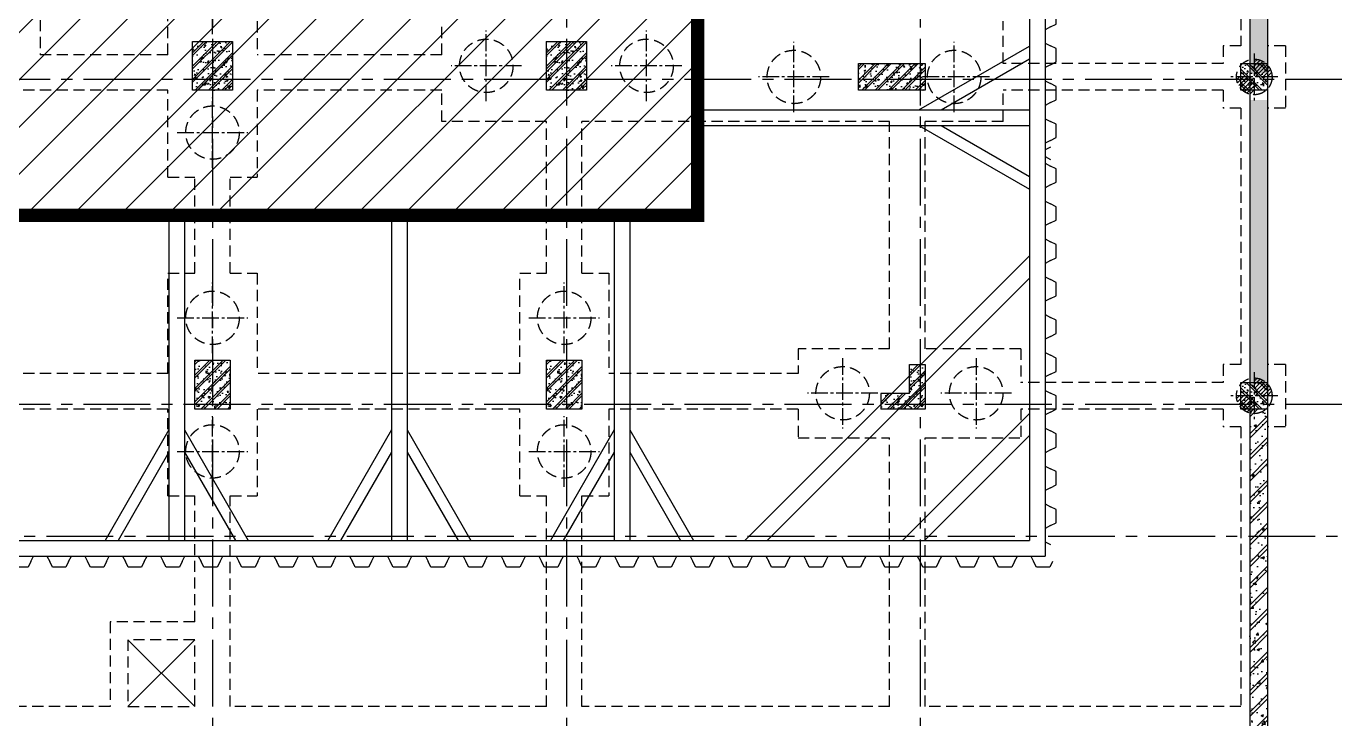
# Model space of a CAD drawing. Extents: x 71 to 3057337, y -14 to 345257.
# Drawn here: x 2999221 to 3028769, y 275844 to 291393 of the extents above; entities that cross this region are included whole.
import ezdxf

# ---------------------------------------------------------------- set-up
doc = ezdxf.new("R2010")
doc.units = 0
doc.header["$LTSCALE"] = 1000
doc.header["$MEASUREMENT"] = 0
doc.linetypes.add('CENTER2', pattern=[1.125, 0.75, -0.125, 0.125, -0.125])
doc.linetypes.add('HIDDEN', pattern=[0.375, 0.25, -0.125])
for name, color, linetype in [('03BORDER', 3, 'CONTINUOUS'), ('CDC.01.AXIS', 160, 'CENTER2'), ('CDC.04.HIDDEN', 8, 'HIDDEN'), ('CDC.05.STEEL', 4, 'CONTINUOUS'), ('CDC.09.COLUMN', 4, 'CONTINUOUS'), ('CDC.10.HATCH', 9, 'CONTINUOUS'), ('CDC.14.STEELNUM', 2, 'CONTINUOUS')]:
    doc.layers.add(name, color=color, linetype=linetype)

# ---------------------------------------------------------------- blocks, each defined once
blk = doc.blocks.new('7.95M')
at = {"layer": 'CDC.10.HATCH'}
h = blk.add_hatch(dxfattribs=at)
h.set_pattern_fill('CHAU-01', color=256, scale=80, style=0, pattern_type=2)
h.set_pattern_definition([(50, (-322187.27, -95344.57), (573.80815, -50.20171), [60, -660]), (355, (-322187.3, -95344.6), (-111.00107, 601.7537), [48, -528]), (100.4514, (-322139.46, -95348.76), (462.8075, 551.55163), [50.99215, -560.91369]), (46.1842, (-322187.3, -95184.6), (853.79284, -132.4152), [90, -990]), (96.6356, (-322116.1, -95195.6), (747.73016, 779.2943), [76.48823, -841.3704]), (351.1842, (-322187.3, -95184.6), (747.72956, 779.2949), [72, -792]), (21, (-322107.27, -95224.57), (477.52564, -322.09511), [60, -660]), (326, (-322107.3, -95224.6), (194.65227, 580.12004), [48, -528]), (71.4514, (-322067.5, -95251.4), (672.1781, 258.0244), [50.99215, -560.91369]), (37.5, (-322187.27, -95344.57), (9.727884, 266.315083), [0, -521.6, 0, -536, 0, -530]), (7.5, (-322187.27, -95344.57), (210.45563, 315.52937), [0, -305.6, 0, -509.6, 0, -202]), (327.5, (-322365.67, -95344.57), (427.05795, -18.043897), [0, -200, 0, -624, 0, -828]), (317.5, (-322445.67, -95344.57), (466.548935, 80.083986), [0, -260, 0, -414.4, 0, -588]), (45, (-322187.27, -95344.57), (-240.416306, 240.416306), []), (45, (-322187.27, -95246.57), (-240.416306, 240.416306), [])])
h.paths.add_polyline_path([(1516293, -103813), (1515893, -103813), (1515894, -110158), (1516294, -110158)])
h.paths.add_polyline_path([(1516293, -96348), (1515893, -96348), (1515893, -103213), (1516293, -103213)])
h.paths.add_polyline_path([(1516293, -87748), (1515893, -87748), (1515893, -95748), (1516293, -95748)])
h.paths.add_polyline_path([(1516293, -80497), (1515893, -80497), (1515893, -87148), (1516293, -87148)])
h.paths.add_polyline_path([(1516293, -73338), (1515893, -73338), (1515893, -79897), (1516293, -79897)])
h.paths.add_polyline_path([(1516292, -68554), (1515892, -68554), (1515893, -72738), (1516293, -72738)])
h.paths.add_polyline_path([(1516294, -116048), (1516294, -116048), (1516294, -116648), (1516294, -116648)])
h = blk.add_hatch(dxfattribs=at)
h.set_pattern_fill('CHAU-01', color=256, scale=50, style=0, pattern_type=2)
h.set_pattern_definition([(230, (3258022.2, -183495.4), (-358.63009, 31.376067), [37.5, -412.5]), (175, (3258022.2, -183495.4), (69.37567, -376.09607), [30, -330]), (280.4514, (3257992.3, -183492.77), (-289.25469, -344.71977), [31.870095, -350.571056]), (226.1842, (3258022.2, -183595.4), (-533.62052, 82.75951), [56.25, -618.75]), (276.6356, (3257977.73, -183588.5), (-467.33135, -487.05894), [47.80514, -525.8565]), (171.1842, (3258022.2, -183595.4), (-467.33097, -487.0593), [45, -495]), (201, (3257972.2, -183570.4), (-298.453526, 201.309445), [37.5, -412.5]), (146, (3257972.2, -183570.4), (-121.657666, -362.57502), [30, -330]), (251.4514, (3257947.32, -183553.6), (-420.111314, -161.26525), [31.870095, -350.571056]), (217.5, (3258022.2, -183495.39), (-6.079928, -166.446927), [0, -326, 0, -335, 0, -331.25]), (187.5, (3258022.2, -183495.39), (-131.534769, -197.205856), [0, -191, 0, -318.5, 0, -126.25]), (147.5, (3258133.7, -183495.39), (-266.911218, 11.277436), [0, -125, 0, -390, 0, -517.5]), (137.5, (3258183.7, -183495.39), (-291.593085, -50.05249), [0, -162.5, 0, -259, 0, -367.5]), (225, (3258022.2, -183495.39), (150.26019, -150.26019), []), (225, (3258022.2, -183556.64), (150.26019, -150.26019), [])])
h.paths.add_polyline_path([(1492592, -103598), (1493042, -103598), (1493042, -103348), (1492592, -103348)])
h.paths.add_polyline_path([(1492592, -103348), (1493042, -103348), (1493042, -102498), (1492592, -102498)])
h.paths.add_polyline_path([(1492142, -103348), (1492592, -103348), (1492592, -102498), (1492142, -102498)])
h.paths.add_polyline_path([(1492142, -103598), (1492592, -103598), (1492592, -103348), (1492142, -103348)])
h = blk.add_hatch(dxfattribs=at)
h.set_pattern_fill('CHAU-01', color=256, scale=50, style=0, pattern_type=2)
h.set_pattern_definition([(230, (3265972.2, -183495.4), (-358.63009, 31.376067), [37.5, -412.5]), (175, (3265972.2, -183495.4), (69.37567, -376.09607), [30, -330]), (280.4514, (3265942.3, -183492.77), (-289.25469, -344.71977), [31.870095, -350.571056]), (226.1842, (3265972.2, -183595.4), (-533.62052, 82.75951), [56.25, -618.75]), (276.6356, (3265927.73, -183588.5), (-467.33135, -487.05894), [47.80514, -525.8565]), (171.1842, (3265972.2, -183595.4), (-467.33097, -487.0593), [45, -495]), (201, (3265922.2, -183570.4), (-298.453526, 201.309445), [37.5, -412.5]), (146, (3265922.2, -183570.4), (-121.657666, -362.57502), [30, -330]), (251.4514, (3265897.32, -183553.6), (-420.111314, -161.26525), [31.870095, -350.571056]), (217.5, (3265972.2, -183495.39), (-6.079928, -166.446927), [0, -326, 0, -335, 0, -331.25]), (187.5, (3265972.2, -183495.39), (-131.534769, -197.205856), [0, -191, 0, -318.5, 0, -126.25]), (147.5, (3266083.7, -183495.39), (-266.911218, 11.277436), [0, -125, 0, -390, 0, -517.5]), (137.5, (3266133.7, -183495.39), (-291.593085, -50.05249), [0, -162.5, 0, -259, 0, -367.5]), (225, (3265972.2, -183495.39), (150.26019, -150.26019), []), (225, (3265972.2, -183556.64), (150.26019, -150.26019), [])])
h.paths.add_polyline_path([(1500542, -103598), (1500992, -103598), (1500992, -103348), (1500542, -103348)])
h.paths.add_polyline_path([(1500542, -103348), (1500992, -103348), (1500992, -102498), (1500542, -102498)])
h.paths.add_polyline_path([(1500092, -103348), (1500542, -103348), (1500542, -102498), (1500092, -102498)])
h.paths.add_polyline_path([(1500092, -103598), (1500542, -103598), (1500542, -103348), (1500092, -103348)])
h = blk.add_hatch(dxfattribs=at)
h.set_pattern_fill('CHAU-01', color=256, scale=50, style=0, pattern_type=2)
h.set_pattern_definition([(50, (-322187.27, 0), (358.63009, -31.376067), [37.5, -412.5]), (355, (-322187.27, 0), (-69.37567, 376.09607), [30, -330]), (100.4514, (-322157.4, -2.6), (289.25469, 344.71977), [31.870095, -350.571056]), (46.1842, (-322187.27, 100), (533.62052, -82.75951), [56.25, -618.75]), (96.6356, (-322142.8, 93.1), (467.33135, 487.05894), [47.80514, -525.8565]), (351.1842, (-322187.3, 100), (467.33097, 487.0593), [45, -495]), (21, (-322137.27, 75), (298.453526, -201.309445), [37.5, -412.5]), (326, (-322137.27, 75), (121.657666, 362.57502), [30, -330]), (71.4514, (-322112.4, 58.22), (420.111314, 161.26525), [31.870095, -350.571056]), (37.5, (-322187.27, 0), (6.079928, 166.446927), [0, -326, 0, -335, 0, -331.25]), (7.5, (-322187.27, 0), (131.534769, 197.205856), [0, -191, 0, -318.5, 0, -126.25]), (327.5, (-322298.77, 0), (266.911218, -11.277436), [0, -125, 0, -390, 0, -517.5]), (317.5, (-322348.77, 0), (291.593085, 50.05249), [0, -162.5, 0, -259, 0, -367.5]), (45, (-322187.27, 0), (-150.26019, 150.26019), []), (45, (-322187.27, 61.25), (-150.26019, 150.26019), [])])
h.paths.add_polyline_path([(1507102, -102998), (1508492, -102998), (1508492, -103348), (1507102, -103348)])
h.paths.add_polyline_path([(1507102, -103348), (1508492, -103348), (1508492, -103598), (1507102, -103598)])
h.paths.add_polyline_path([(1508492, -103348), (1508602, -103348), (1508602, -103598), (1508492, -103598)])
h.paths.add_polyline_path([(1508492, -102998), (1508602, -102998), (1508602, -103348), (1508492, -103348)])
h = blk.add_hatch(dxfattribs=at)
h.set_pattern_fill('ANSI31', color=256, scale=500, style=0)
h.set_pattern_definition([(45, (-260671.1, -21913.364), (-44.1941738, 44.1941738), [])])
h.paths.add_polyline_path([(1515993, -102898), (1515993, -103298), (1516393, -103298, 0.414214)])
h.paths.add_polyline_path([(1515993, -103298), (1515593, -103298, 0.414214), (1515993, -103698)])
h = blk.add_hatch(dxfattribs=at)
h.set_pattern_fill('CHAU-01', color=256, scale=50, angle=270, style=0, pattern_type=2)
h.set_pattern_definition([(320, (-233062.58, -410319.04), (-31.376067, -358.63009), [37.5, -412.5]), (265, (-233062.58, -410319.04), (376.09607, 69.37567), [30, -330]), (10.4514, (-233065.2, -410348.93), (344.71977, -289.25469), [31.870095, -350.571056]), (316.1842, (-232962.6, -410319.04), (-82.75951, -533.62052), [56.25, -618.75]), (6.6356, (-232969.5, -410363.5), (487.05894, -467.33135), [47.80514, -525.8565]), (261.1842, (-232962.6, -410319.04), (487.0593, -467.33097), [45, -495]), (291, (-232987.58, -410369.04), (-201.309445, -298.453526), [37.5, -412.5]), (236, (-232987.58, -410369.04), (362.57502, -121.657666), [30, -330]), (341.4514, (-233004.36, -410393.9), (161.26525, -420.111314), [31.870095, -350.571056]), (307.5, (-233062.58, -410319.04), (166.446927, -6.079928), [0, -326, 0, -335, 0, -331.25]), (277.5, (-233062.58, -410319.04), (197.205856, -131.534769), [0, -191, 0, -318.5, 0, -126.25]), (237.5, (-233062.58, -410207.54), (-11.277436, -266.911218), [0, -125, 0, -390, 0, -517.5]), (227.5, (-233062.58, -410157.54), (50.05249, -291.593085), [0, -162.5, 0, -259, 0, -367.5]), (315, (-233062.58, -410319.04), (150.26019, 150.26019), []), (315, (-233001.33, -410319.04), (150.26019, 150.26019), [])])
h.paths.add_polyline_path([(1516294, -103598), (1515694, -103598), (1515694, -102998), (1516294, -102998)])
h = blk.add_hatch(dxfattribs=at)
h.set_pattern_fill('CHAU-01', color=256, scale=50, style=0, pattern_type=2)
h.set_pattern_definition([(230, (3241572.2, -183495.4), (-358.63009, 31.376067), [37.5, -412.5]), (175, (3241572.2, -183495.4), (69.37567, -376.09607), [30, -330]), (280.4514, (3241542.33, -183492.77), (-289.25469, -344.71977), [31.870095, -350.571056]), (226.1842, (3241572.2, -183595.4), (-533.62052, 82.75951), [56.25, -618.75]), (276.6356, (3241527.75, -183588.5), (-467.33135, -487.05894), [47.80514, -525.8565]), (171.1842, (3241572.2, -183595.4), (-467.33097, -487.0593), [45, -495]), (201, (3241522.2, -183570.4), (-298.453526, 201.309445), [37.5, -412.5]), (146, (3241522.2, -183570.4), (-121.657666, -362.57502), [30, -330]), (251.4514, (3241497.34, -183553.6), (-420.111314, -161.26525), [31.870095, -350.571056]), (217.5, (3241572.21, -183495.39), (-6.079928, -166.446927), [0, -326, 0, -335, 0, -331.25]), (187.5, (3241572.21, -183495.39), (-131.534769, -197.205856), [0, -191, 0, -318.5, 0, -126.25]), (147.5, (3241683.71, -183495.39), (-266.911218, 11.277436), [0, -125, 0, -390, 0, -517.5]), (137.5, (3241733.71, -183495.39), (-291.593085, -50.05249), [0, -162.5, 0, -259, 0, -367.5]), (225, (3241572.21, -183495.39), (150.26019, -150.26019), []), (225, (3241572.21, -183556.64), (150.26019, -150.26019), [])])
h.paths.add_polyline_path([(1492642, -110757), (1492992, -110757), (1492992, -110648), (1492642, -110648)])
h.paths.add_polyline_path([(1492642, -110648), (1492992, -110648), (1492992, -109657), (1492642, -109657)])
h.paths.add_polyline_path([(1492192, -110648), (1492642, -110648), (1492642, -109657), (1492192, -109657)])
h.paths.add_polyline_path([(1492192, -110757), (1492642, -110757), (1492642, -110648), (1492192, -110648)])
h = blk.add_hatch(dxfattribs=at)
h.set_pattern_fill('CHAU-01', color=256, scale=50, style=0, pattern_type=2)
h.set_pattern_definition([(230, (3249472.2, -183495.4), (-358.63009, 31.376067), [37.5, -412.5]), (175, (3249472.2, -183495.4), (69.37567, -376.09607), [30, -330]), (280.4514, (3249442.3, -183492.77), (-289.25469, -344.71977), [31.870095, -350.571056]), (226.1842, (3249472.2, -183595.4), (-533.62052, 82.75951), [56.25, -618.75]), (276.6356, (3249427.73, -183588.5), (-467.33135, -487.05894), [47.80514, -525.8565]), (171.1842, (3249472.2, -183595.4), (-467.33097, -487.0593), [45, -495]), (201, (3249422.2, -183570.4), (-298.453526, 201.309445), [37.5, -412.5]), (146, (3249422.2, -183570.4), (-121.657666, -362.57502), [30, -330]), (251.4514, (3249397.32, -183553.6), (-420.111314, -161.26525), [31.870095, -350.571056]), (217.5, (3249472.2, -183495.39), (-6.079928, -166.446927), [0, -326, 0, -335, 0, -331.25]), (187.5, (3249472.2, -183495.39), (-131.534769, -197.205856), [0, -191, 0, -318.5, 0, -126.25]), (147.5, (3249583.7, -183495.39), (-266.911218, 11.277436), [0, -125, 0, -390, 0, -517.5]), (137.5, (3249633.7, -183495.39), (-291.593085, -50.05249), [0, -162.5, 0, -259, 0, -367.5]), (225, (3249472.2, -183495.39), (150.26019, -150.26019), []), (225, (3249472.2, -183556.64), (150.26019, -150.26019), [])])
h.paths.add_polyline_path([(1500542, -110757), (1500892, -110757), (1500892, -110648), (1500542, -110648)])
h.paths.add_polyline_path([(1500542, -110648), (1500892, -110648), (1500892, -109657), (1500542, -109657)])
h.paths.add_polyline_path([(1500092, -110648), (1500542, -110648), (1500542, -109657), (1500092, -109657)])
h.paths.add_polyline_path([(1500092, -110757), (1500542, -110757), (1500542, -110648), (1500092, -110648)])
h = blk.add_hatch(dxfattribs=at)
h.set_pattern_fill('CHAU-01', color=256, scale=50, style=0, pattern_type=2)
h.set_pattern_definition([(230, (3249172.2, -183495.4), (-358.63009, 31.376067), [37.5, -412.5]), (175, (3249172.2, -183495.4), (69.37567, -376.09607), [30, -330]), (280.4514, (3249142.3, -183492.77), (-289.25469, -344.71977), [31.870095, -350.571056]), (226.1842, (3249172.2, -183595.4), (-533.62052, 82.75951), [56.25, -618.75]), (276.6356, (3249127.73, -183588.5), (-467.33135, -487.05894), [47.80514, -525.8565]), (171.1842, (3249172.2, -183595.4), (-467.33097, -487.0593), [45, -495]), (201, (3249122.2, -183570.4), (-298.453526, 201.309445), [37.5, -412.5]), (146, (3249122.2, -183570.4), (-121.657666, -362.57502), [30, -330]), (251.4514, (3249097.32, -183553.6), (-420.111314, -161.26525), [31.870095, -350.571056]), (217.5, (3249172.2, -183495.39), (-6.079928, -166.446927), [0, -326, 0, -335, 0, -331.25]), (187.5, (3249172.2, -183495.39), (-131.534769, -197.205856), [0, -191, 0, -318.5, 0, -126.25]), (147.5, (3249283.7, -183495.39), (-266.911218, 11.277436), [0, -125, 0, -390, 0, -517.5]), (137.5, (3249333.7, -183495.39), (-291.593085, -50.05249), [0, -162.5, 0, -259, 0, -367.5]), (225, (3249172.2, -183495.39), (150.26019, -150.26019), []), (225, (3249172.2, -183556.64), (150.26019, -150.26019), [])])
h.paths.add_polyline_path([(1508492, -110648), (1508602, -110648), (1508602, -109757), (1508492, -109757)])
h.paths.add_polyline_path([(1507602, -110648), (1508492, -110648), (1508492, -109757), (1508252, -109757), (1508252, -110407), (1507602, -110407)])
h.paths.add_polyline_path([(1507602, -110757), (1508492, -110757), (1508492, -110648), (1507602, -110648)])
h.paths.add_polyline_path([(1508492, -110757), (1508602, -110757), (1508602, -110648), (1508492, -110648)])
h = blk.add_hatch(dxfattribs=at)
h.set_pattern_fill('ANSI31', color=256, scale=500, style=0)
h.set_pattern_definition([(45, (-260671.1, -29073.42), (-44.1941738, 44.1941738), [])])
h.paths.add_polyline_path([(1515993, -110058), (1515993, -110458), (1516393, -110458, 0.414214)])
h.paths.add_polyline_path([(1515993, -110458), (1515593, -110458, 0.414214), (1515993, -110858)])
h = blk.add_hatch(dxfattribs=at)
h.set_pattern_fill('CHAU-01', color=256, scale=50, angle=270, style=0, pattern_type=2)
h.set_pattern_definition([(320, (-233062.58, -417479.05), (-31.376067, -358.63009), [37.5, -412.5]), (265, (-233062.58, -417479.05), (376.09607, 69.37567), [30, -330]), (10.4514, (-233065.2, -417508.93), (344.71977, -289.25469), [31.870095, -350.571056]), (316.1842, (-232962.6, -417479.05), (-82.75951, -533.62052), [56.25, -618.75]), (6.6356, (-232969.5, -417523.5), (487.05894, -467.33135), [47.80514, -525.8565]), (261.1842, (-232962.6, -417479.05), (487.0593, -467.33097), [45, -495]), (291, (-232987.58, -417529.05), (-201.309445, -298.453526), [37.5, -412.5]), (236, (-232987.58, -417529.05), (362.57502, -121.657666), [30, -330]), (341.4514, (-233004.36, -417553.9), (161.26525, -420.111314), [31.870095, -350.571056]), (307.5, (-233062.58, -417479.05), (166.446927, -6.079928), [0, -326, 0, -335, 0, -331.25]), (277.5, (-233062.58, -417479.05), (197.205856, -131.534769), [0, -191, 0, -318.5, 0, -126.25]), (237.5, (-233062.58, -417367.55), (-11.277436, -266.911218), [0, -125, 0, -390, 0, -517.5]), (227.5, (-233062.58, -417317.55), (50.05249, -291.593085), [0, -162.5, 0, -259, 0, -367.5]), (315, (-233062.58, -417479.05), (150.26019, 150.26019), []), (315, (-233001.33, -417479.05), (150.26019, 150.26019), [])])
h.paths.add_polyline_path([(1516294, -110758), (1515694, -110758), (1515694, -110158), (1516294, -110158)])
h = blk.add_hatch(dxfattribs=at)
h.set_pattern_fill('CHAU-01', color=256, scale=80, style=0, pattern_type=2)
h.set_pattern_definition([(50, (-322187.27, 0), (573.80815, -50.20171), [60, -660]), (355, (-322187.3, 0), (-111.00107, 601.7537), [48, -528]), (100.4514, (-322139.46, -4.2), (462.8075, 551.55163), [50.99215, -560.91369]), (46.1842, (-322187.3, 160), (853.79284, -132.4152), [90, -990]), (96.6356, (-322116.1, 149), (747.73016, 779.2943), [76.48823, -841.3704]), (351.1842, (-322187.3, 160), (747.72956, 779.2949), [72, -792]), (21, (-322107.27, 120), (477.52564, -322.09511), [60, -660]), (326, (-322107.3, 120), (194.65227, 580.12004), [48, -528]), (71.4514, (-322067.5, 93.16), (672.1781, 258.0244), [50.99215, -560.91369]), (37.5, (-322187.27, 0), (9.727884, 266.315083), [0, -521.6, 0, -536, 0, -530]), (7.5, (-322187.27, 0), (210.45563, 315.52937), [0, -305.6, 0, -509.6, 0, -202]), (327.5, (-322365.67, 0), (427.05795, -18.043897), [0, -200, 0, -624, 0, -828]), (317.5, (-322445.67, 0), (466.548935, 80.083986), [0, -260, 0, -414.4, 0, -588]), (45, (-322187.27, 0), (-240.416306, 240.416306), []), (45, (-322187.27, 98), (-240.416306, 240.416306), [])])
h.paths.add_polyline_path([(1516292, -110758), (1515894, -110758), (1515894, -116098), (1516292, -116098)])
h.paths.add_polyline_path([(1516292, -116098), (1515894, -116098), (1515894, -118538), (1516292, -118538)])
at = {"layer": 'CDC.01.AXIS', "ltscale": 2}
for p, q in [((1492592, -61938), (1492592, -120474)), ((1500542, -61938), (1500542, -120474)), ((1508492, -61938), (1508492, -120474)), ((1516292, -61938), (1516292, -120474)), ((1410944, -103348), (1517957, -103348)), ((1410944, -110648), (1517957, -110648)), ((1412362, -113608), (1517957, -113608))]:
    blk.add_line(p, q, dxfattribs=at)
at = {"layer": 'CDC.01.AXIS', "ltscale": 0.5}
for p, q in [((1492592, -102340), (1492592, -100756)), ((1498742, -103840), (1498742, -102256)), ((1502342, -103840), (1502342, -102256)), ((1505652, -104090), (1505652, -102506)), ((1509252, -104090), (1509252, -102506)), ((1515993, -102770), (1515993, -103826)), ((1499534, -103048), (1497950, -103048)), ((1503134, -103048), (1501550, -103048)), ((1506444, -103298), (1504860, -103298)), ((1510044, -103298), (1508460, -103298)), ((1516521, -103298), (1515465, -103298)), ((1492592, -105340), (1492592, -103756)), ((1491800, -104548), (1493384, -104548)), ((1492592, -109499), (1492592, -107915)), ((1500492, -109499), (1500492, -107915)), ((1491800, -108707), (1493384, -108707)), ((1499700, -108707), (1501284, -108707)), ((1506747, -109610), (1506747, -111194)), ((1509747, -109610), (1509747, -111194)), ((1515993, -109930), (1515993, -110986)), ((1507539, -110402), (1505955, -110402)), ((1510539, -110402), (1508955, -110402)), ((1516521, -110458), (1515465, -110458)), ((1492592, -112499), (1492592, -110915)), ((1500492, -112499), (1500492, -110915)), ((1491800, -111707), (1493384, -111707)), ((1499700, -111707), (1501284, -111707))]:
    blk.add_line(p, q, dxfattribs=at)
at = {"layer": 'CDC.04.HIDDEN'}
for p, q in [((1515693, -96748), (1515693, -102598)), ((1488723, -98648), (1488723, -102798)), ((1491592, -102798), (1491592, -100548)), ((1493592, -100548), (1493592, -102798)), ((1497742, -102798), (1497742, -102048)), ((1510352, -102998), (1510352, -102048)), ((1491592, -102798), (1488723, -102798)), ((1497742, -102798), (1493592, -102798)), ((1515693, -102598), (1515293, -102598)), ((1515293, -102598), (1515293, -102998)), ((1516693, -102598), (1516292, -102598)), ((1516693, -102598), (1516693, -103998)), ((1515293, -102998), (1510352, -102998)), ((1491592, -103598), (1487442, -103598)), ((1491592, -105548), (1491592, -103598)), ((1493592, -103598), (1493592, -105548)), ((1497742, -103598), (1493592, -103598)), ((1497742, -104298), (1497742, -103598)), ((1515293, -103598), (1510352, -103598)), ((1510352, -104298), (1510352, -103598)), ((1515293, -103598), (1515293, -103998)), ((1515693, -103998), (1515293, -103998)), ((1515693, -103998), (1515694, -109758)), ((1516693, -103998), (1516292, -103998)), ((1500092, -104298), (1497742, -104298)), ((1500092, -107707), (1500092, -104298)), ((1500892, -107707), (1500892, -104298)), ((1507802, -104298), (1500892, -104298)), ((1507802, -109402), (1507802, -104298)), ((1508602, -109402), (1508602, -104298)), ((1510352, -104298), (1508602, -104298)), ((1491592, -105548), (1492192, -105548)), ((1492192, -107707), (1492192, -105548)), ((1492992, -105548), (1493592, -105548)), ((1492992, -107707), (1492992, -105548)), ((1491592, -109957), (1491592, -107707)), ((1491592, -107707), (1492192, -107707)), ((1492992, -107707), (1493592, -107707)), ((1493592, -107707), (1493592, -109957)), ((1499492, -109957), (1499492, -107707)), ((1499492, -107707), (1500092, -107707)), ((1500892, -107707), (1501492, -107707)), ((1501492, -107707), (1501492, -109957)), ((1507802, -109402), (1505747, -109402)), ((1505747, -109402), (1505747, -109957)), ((1510747, -109402), (1508602, -109402)), ((1510747, -109402), (1510747, -110157)), ((1515694, -109758), (1515293, -109758)), ((1515293, -109758), (1515293, -110157)), ((1516693, -109758), (1516294, -109758)), ((1516693, -109758), (1516693, -111158)), ((1491592, -109957), (1485692, -109957)), ((1499492, -109957), (1493592, -109957)), ((1505747, -109957), (1501492, -109957)), ((1515293, -110157), (1510747, -110157)), ((1491592, -110757), (1485692, -110757)), ((1491592, -112707), (1491592, -110757)), ((1499492, -110757), (1493592, -110757)), ((1493592, -110757), (1493592, -112707)), ((1499492, -112707), (1499492, -110757)), ((1505747, -110757), (1501492, -110757)), ((1501492, -110757), (1501492, -112707)), ((1505747, -110757), (1505747, -111402)), ((1515293, -110757), (1510747, -110757)), ((1510747, -110757), (1510747, -111402)), ((1515293, -110757), (1515293, -111158)), ((1515694, -111158), (1515293, -111158)), ((1515694, -111158), (1515694, -117438)), ((1516693, -111158), (1516294, -111158)), ((1505747, -111402), (1507802, -111402)), ((1507802, -117438), (1507802, -111402)), ((1508602, -111402), (1510747, -111402)), ((1508602, -117438), (1508602, -111402)), ((1491592, -112707), (1492192, -112707)), ((1492192, -115538), (1492192, -112707)), ((1492992, -117438), (1492992, -112707)), ((1492992, -112707), (1493592, -112707)), ((1499492, -112707), (1500092, -112707)), ((1500092, -117438), (1500092, -112707)), ((1500892, -117438), (1500892, -112707)), ((1500892, -112707), (1501492, -112707)), ((1492192, -115538), (1490292, -115538)), ((1490292, -115538), (1490292, -117438)), ((1490292, -117438), (1485042, -117438)), ((1500092, -117438), (1492992, -117438)), ((1507802, -117438), (1500892, -117438)), ((1515694, -117438), (1508602, -117438))]:
    blk.add_line(p, q, dxfattribs=at)
blk.add_lwpolyline([(1492192, -115938), (1490692, -115938), (1490692, -117438), (1492192, -117438)], close=True, dxfattribs=at)
for centre, radius in [((1498742, -103048), 600), ((1502342, -103048), 600), ((1505652, -103298), 600), ((1509252, -103298), 600), ((1515993, -103298), 400), ((1492592, -104548), 600), ((1492592, -108707), 600), ((1500492, -108707), 600), ((1506747, -110402), 600), ((1509747, -110402), 600), ((1515993, -110458), 400), ((1492592, -111707), 600), ((1500492, -111707), 600)]:
    blk.add_circle(centre, radius, dxfattribs=at)
at = {"layer": 'CDC.09.COLUMN'}
for p, q in [((1516292, -67954), (1516294, -118538)), ((1515892, -68112), (1515894, -119138))]:
    blk.add_line(p, q, dxfattribs=at)
at = {"layer": 'CDC.09.COLUMN', "ltscale": 2000}
for p, q in [((1508252, -110407), (1508252, -109757)), ((1508252, -109757), (1508602, -109757)), ((1508602, -109757), (1508602, -110757)), ((1507602, -110407), (1507602, -110757)), ((1508252, -110407), (1507602, -110407)), ((1508602, -110757), (1507602, -110757))]:
    blk.add_line(p, q, dxfattribs=at)
for points in [[(1492142, -103598), (1492142, -102498), (1493042, -102498), (1493042, -103598)], [(1500092, -103598), (1500092, -102498), (1500992, -102498), (1500992, -103598)], [(1507102, -102998), (1508602, -102998), (1508602, -103598), (1507102, -103598)], [(1516294, -102998), (1516294, -103598), (1515694, -103598), (1515694, -102998)], [(1492192, -110757), (1492192, -109657), (1492992, -109657), (1492992, -110757)], [(1500092, -110757), (1500092, -109657), (1500892, -109657), (1500892, -110757)], [(1516294, -110158), (1516294, -110758), (1515694, -110758), (1515694, -110158)]]:
    blk.add_lwpolyline(points, close=True, dxfattribs=at)
at = {"layer": 'CDC.10.HATCH'}
for p, q in [((1492192, -117438), (1490692, -115938)), ((1492192, -115938), (1490692, -117438))]:
    blk.add_line(p, q, dxfattribs=at)

msp = doc.modelspace()

# ---------------------------------------------------------------- hatches: boundary and pattern name
at = {"layer": 'CDC.10.HATCH'}
h = msp.add_hatch(dxfattribs=at)
h.set_pattern_fill('ANSI31', color=256, scale=6000, style=0)
h.set_pattern_definition([(45, (6046.44, 116416.5), (-530.33009, 530.33009), [])])
h.paths.add_polyline_path([(3014304.1, 316190.9), (2934235.7, 316190.9), (2934235.7, 287145.7), (3014304.1, 287145.7)])
h.paths.add_polyline_path([(2958056.3, 300307.1), (2989134.8, 300307.1), (2989134.8, 303623.8), (2958056.3, 303623.8)], flags=24)

# ---------------------------------------------------------------- linework, layer by layer
at = {"layer": 'CDC.05.STEEL', "linetype": 'Continuous'}
for p, q in [((3022104.4, 324116), (3022104.4, 279496.5)), ((3021754.4, 323766), (3021754.4, 279846.5)), ((3021754.4, 286235.6), (3015365.3, 279846.5)), ((3021754.4, 285740.7), (3015860.3, 279846.5)), ((3021754.4, 282700.1), (3018900.9, 279846.5)), ((3021754.4, 282205.1), (3019395.8, 279846.5)), ((2926854.2, 279846.5), (3021754.4, 279846.5)), ((2926504.2, 279496.5), (3022104.4, 279496.5))]:
    msp.add_line(p, q, dxfattribs=at)
at = {"layer": 'CDC.05.STEEL', "color": 4}
for p, q in [((3019271.4, 289516.9), (3021754.4, 290949.7)), ((3019771.6, 289516.9), (3021754.4, 290661.1)), ((3014179.3, 289516.9), (3021754.4, 289516.9)), ((3014179.3, 289166.9), (3021754.4, 289166.9)), ((3019271.4, 289166.9), (3021754.4, 287734.2)), ((3019771.6, 289166.9), (3021754.4, 288022.8)), ((3002425.4, 287145.7), (3002425.4, 279846.5)), ((3002775.4, 287145.7), (3002775.4, 279846.5)), ((3007425.4, 287145.7), (3007425.4, 279846.5)), ((3007775.4, 287145.7), (3007775.4, 279846.5)), ((3012425.4, 287145.7), (3012425.4, 279846.5)), ((3012775.4, 287145.7), (3012775.4, 279846.5)), ((3002425.4, 282329.6), (3000992.6, 279846.5)), ((3002775.4, 282329.6), (3004208.2, 279846.5)), ((3007425.4, 282329.6), (3005992.6, 279846.5)), ((3007775.4, 282329.6), (3009208.2, 279846.5)), ((3012425.4, 282329.6), (3010992.6, 279846.5)), ((3012775.4, 282329.6), (3014208.2, 279846.5)), ((3002425.4, 281829.4), (3001281.2, 279846.5)), ((3002775.4, 281829.4), (3003919.6, 279846.5)), ((3007425.4, 281829.4), (3006281.2, 279846.5)), ((3007775.4, 281829.4), (3008919.6, 279846.5)), ((3012425.4, 281829.4), (3011281.2, 279846.5)), ((3012775.4, 281829.4), (3013919.6, 279846.5))]:
    msp.add_line(p, q, dxfattribs=at)
at = {"layer": 'CDC.05.STEEL', "color": 4, "ltscale": 1000}
for points in [[(3022229.4, 291380.6), (3022354.4, 291443.1), (3022354.4, 291443.1), (3022354.4, 291743.1), (3022354.4, 291743.1), (3022229.4, 291805.6)], [(3022229.4, 291380.6), (3022104.4, 291318.1), (3022104.4, 291318.1), (3022104.4, 291018.1), (3022104.4, 291018.1), (3022229.4, 290955.6)], [(3022229.4, 290530.6), (3022354.4, 290593.1), (3022354.4, 290593.1), (3022354.4, 290893.1), (3022354.4, 290893.1), (3022229.4, 290955.6)], [(3022229.4, 290530.6), (3022104.4, 290468.1), (3022104.4, 290468.1), (3022104.4, 290168.1), (3022104.4, 290168.1), (3022229.4, 290105.6)], [(3022229.4, 289680.6), (3022354.4, 289743.1), (3022354.4, 289743.1), (3022354.4, 290043.1), (3022354.4, 290043.1), (3022229.4, 290105.6)], [(3022229.4, 289680.6), (3022104.4, 289618.1), (3022104.4, 289618.1), (3022104.4, 289318.1), (3022104.4, 289318.1), (3022229.4, 289255.6)], [(3022229.4, 288830.6), (3022354.4, 288893.1), (3022354.4, 288893.1), (3022354.4, 289193.1), (3022354.4, 289193.1), (3022229.4, 289255.6)], [(3022229.4, 288830.6), (3022104.4, 288768.1), (3022104.4, 288768.1), (3022104.4, 288468.1), (3022104.4, 288468.1), (3022229.4, 288405.6)], [(3022229.4, 288680.6), (3022104.4, 288618.1), (3022104.4, 288618.1), (3022104.4, 288318.1), (3022104.4, 288318.1), (3022229.4, 288255.6)], [(3022229.4, 288680.6), (3022104.4, 288618.1), (3022104.4, 288618.1), (3022104.4, 288318.1), (3022104.4, 288318.1), (3022229.4, 288255.6)], [(3022104.4, 288499.3), (3022104.4, 288318.1), (3022104.4, 288318.1), (3022229.4, 288255.6)], [(3022229.4, 287830.6), (3022354.4, 287893.1), (3022354.4, 287893.1), (3022354.4, 288193.1), (3022354.4, 288193.1), (3022229.4, 288255.6)], [(3022229.4, 287830.6), (3022354.4, 287893.1), (3022354.4, 287893.1), (3022354.4, 288193.1), (3022354.4, 288193.1), (3022229.4, 288255.6)], [(3022229.4, 287830.6), (3022104.4, 287768.1), (3022104.4, 287768.1), (3022104.4, 287468.1), (3022104.4, 287468.1), (3022229.4, 287405.6)], [(3022229.4, 286980.6), (3022354.4, 287043.1), (3022354.4, 287043.1), (3022354.4, 287343.1), (3022354.4, 287343.1), (3022229.4, 287405.6)], [(3022229.4, 286980.6), (3022104.4, 286918.1), (3022104.4, 286918.1), (3022104.4, 286618.1), (3022104.4, 286618.1), (3022229.4, 286555.6)], [(3022229.4, 286130.6), (3022354.4, 286193.1), (3022354.4, 286193.1), (3022354.4, 286493.1), (3022354.4, 286493.1), (3022229.4, 286555.6)], [(3022229.4, 286130.6), (3022104.4, 286068.1), (3022104.4, 286068.1), (3022104.4, 285768.1), (3022104.4, 285768.1), (3022229.4, 285705.6)], [(3022229.4, 285280.6), (3022354.4, 285343.1), (3022354.4, 285343.1), (3022354.4, 285643.1), (3022354.4, 285643.1), (3022229.4, 285705.6)], [(3022229.4, 285280.6), (3022104.4, 285218.1), (3022104.4, 285218.1), (3022104.4, 284918.1), (3022104.4, 284918.1), (3022229.4, 284855.6)], [(3022229.4, 284430.6), (3022354.4, 284493.1), (3022354.4, 284493.1), (3022354.4, 284793.1), (3022354.4, 284793.1), (3022229.4, 284855.6)], [(3022229.4, 284430.6), (3022104.4, 284368.1), (3022104.4, 284368.1), (3022104.4, 284068.1), (3022104.4, 284068.1), (3022229.4, 284005.6)], [(3022229.4, 283580.6), (3022354.4, 283643.1), (3022354.4, 283643.1), (3022354.4, 283943.1), (3022354.4, 283943.1), (3022229.4, 284005.6)], [(3022229.4, 283580.6), (3022354.4, 283643.1), (3022354.4, 283643.1), (3022354.4, 283943.1), (3022354.4, 283943.1), (3022229.4, 284005.6)], [(3022229.4, 283580.6), (3022104.4, 283518.1), (3022104.4, 283518.1), (3022104.4, 283218.1), (3022104.4, 283218.1), (3022229.4, 283155.6)], [(3022229.4, 282730.6), (3022354.4, 282793.1), (3022354.4, 282793.1), (3022354.4, 283093.1), (3022354.4, 283093.1), (3022229.4, 283155.6)], [(3022229.4, 282730.6), (3022104.4, 282668.1), (3022104.4, 282668.1), (3022104.4, 282368.1), (3022104.4, 282368.1), (3022229.4, 282305.6)], [(3022229.4, 281880.6), (3022354.4, 281943.1), (3022354.4, 281943.1), (3022354.4, 282243.1), (3022354.4, 282243.1), (3022229.4, 282305.6)], [(3022229.4, 281880.6), (3022104.4, 281818.1), (3022104.4, 281818.1), (3022104.4, 281518.1), (3022104.4, 281518.1), (3022229.4, 281455.6)], [(3022229.4, 281030.6), (3022354.4, 281093.1), (3022354.4, 281093.1), (3022354.4, 281393.1), (3022354.4, 281393.1), (3022229.4, 281455.6)], [(3022229.4, 281030.6), (3022104.4, 280968.1), (3022104.4, 280968.1), (3022104.4, 280668.1), (3022104.4, 280668.1), (3022229.4, 280605.6)], [(3022229.4, 280180.6), (3022354.4, 280243.1), (3022354.4, 280243.1), (3022354.4, 280543.1), (3022354.4, 280543.1), (3022229.4, 280605.6)], [(3022229.4, 280180.6), (3022354.4, 280243.1), (3022354.4, 280243.1), (3022354.4, 280543.1), (3022354.4, 280543.1), (3022229.4, 280605.6)], [(3022229.4, 280180.6), (3022104.4, 280118.1), (3022104.4, 280118.1), (3022104.4, 279818.1), (3022104.4, 279818.1), (3022229.4, 279755.6)], [(2999322.2, 279371.5), (2999259.7, 279246.5), (2999259.7, 279246.5), (2998959.7, 279246.5), (2998959.7, 279246.5), (2998897.2, 279371.5)], [(2999322.2, 279371.5), (2999384.7, 279496.5), (2999384.7, 279496.5), (2999684.7, 279496.5), (2999684.7, 279496.5), (2999747.2, 279371.5)], [(3000172.2, 279371.5), (3000109.7, 279246.5), (3000109.7, 279246.5), (2999809.7, 279246.5), (2999809.7, 279246.5), (2999747.2, 279371.5)], [(3000172.2, 279371.5), (3000234.7, 279496.5), (3000234.7, 279496.5), (3000534.7, 279496.5), (3000534.7, 279496.5), (3000597.2, 279371.5)], [(3001022.2, 279371.5), (3000959.7, 279246.5), (3000959.7, 279246.5), (3000659.7, 279246.5), (3000659.7, 279246.5), (3000597.2, 279371.5)], [(3001022.2, 279371.5), (3001084.7, 279496.5), (3001084.7, 279496.5), (3001384.7, 279496.5), (3001384.7, 279496.5), (3001447.2, 279371.5)], [(3001022.2, 279371.5), (3001084.7, 279496.5), (3001084.7, 279496.5), (3001384.7, 279496.5), (3001384.7, 279496.5), (3001447.2, 279371.5)], [(3001203.6, 279496.5), (3001384.7, 279496.5), (3001384.7, 279496.5), (3001447.2, 279371.5)], [(3001203.6, 279496.5), (3001384.7, 279496.5), (3001384.7, 279496.5), (3001447.2, 279371.5)], [(3001872.2, 279371.5), (3001809.7, 279246.5), (3001809.7, 279246.5), (3001509.7, 279246.5), (3001509.7, 279246.5), (3001447.2, 279371.5)], [(3001872.2, 279371.5), (3001809.7, 279246.5), (3001809.7, 279246.5), (3001509.7, 279246.5), (3001509.7, 279246.5), (3001447.2, 279371.5)], [(3001872.2, 279371.5), (3001809.7, 279246.5), (3001809.7, 279246.5), (3001509.7, 279246.5), (3001509.7, 279246.5), (3001447.2, 279371.5)], [(3001872.2, 279371.5), (3001809.7, 279246.5), (3001809.7, 279246.5), (3001509.7, 279246.5), (3001509.7, 279246.5), (3001447.2, 279371.5)], [(3001872.2, 279371.5), (3001934.7, 279496.5), (3001934.7, 279496.5), (3002234.7, 279496.5), (3002234.7, 279496.5), (3002297.2, 279371.5)], [(3002722.2, 279371.5), (3002659.7, 279246.5), (3002659.7, 279246.5), (3002359.7, 279246.5), (3002359.7, 279246.5), (3002297.2, 279371.5)], [(3002722.2, 279371.5), (3002784.7, 279496.5), (3002784.7, 279496.5), (3003084.7, 279496.5), (3003084.7, 279496.5), (3003147.2, 279371.5)], [(3003572.2, 279371.5), (3003509.7, 279246.5), (3003509.7, 279246.5), (3003209.7, 279246.5), (3003209.7, 279246.5), (3003147.2, 279371.5)], [(3003572.2, 279371.5), (3003634.7, 279496.5), (3003634.7, 279496.5), (3003934.7, 279496.5), (3003934.7, 279496.5), (3003997.2, 279371.5)], [(3004422.2, 279371.5), (3004359.7, 279246.5), (3004359.7, 279246.5), (3004059.7, 279246.5), (3004059.7, 279246.5), (3003997.2, 279371.5)], [(3004422.2, 279371.5), (3004484.7, 279496.5), (3004484.7, 279496.5), (3004784.7, 279496.5), (3004784.7, 279496.5), (3004847.2, 279371.5)], [(3005272.2, 279371.5), (3005209.7, 279246.5), (3005209.7, 279246.5), (3004909.7, 279246.5), (3004909.7, 279246.5), (3004847.2, 279371.5)], [(3005272.2, 279371.5), (3005334.7, 279496.5), (3005334.7, 279496.5), (3005634.7, 279496.5), (3005634.7, 279496.5), (3005697.2, 279371.5)], [(3006122.2, 279371.5), (3006059.7, 279246.5), (3006059.7, 279246.5), (3005759.7, 279246.5), (3005759.7, 279246.5), (3005697.2, 279371.5)], [(3006122.2, 279371.5), (3006059.7, 279246.5), (3006059.7, 279246.5), (3005759.7, 279246.5), (3005759.7, 279246.5), (3005697.2, 279371.5)], [(3006122.2, 279371.5), (3006184.7, 279496.5), (3006184.7, 279496.5), (3006484.7, 279496.5), (3006484.7, 279496.5), (3006547.2, 279371.5)], [(3006972.2, 279371.5), (3006909.7, 279246.5), (3006909.7, 279246.5), (3006609.7, 279246.5), (3006609.7, 279246.5), (3006547.2, 279371.5)], [(3006972.2, 279371.5), (3007034.7, 279496.5), (3007034.7, 279496.5), (3007334.7, 279496.5), (3007334.7, 279496.5), (3007397.2, 279371.5)], [(3007822.2, 279371.5), (3007759.7, 279246.5), (3007759.7, 279246.5), (3007459.7, 279246.5), (3007459.7, 279246.5), (3007397.2, 279371.5)], [(3007822.2, 279371.5), (3007884.7, 279496.5), (3007884.7, 279496.5), (3008184.7, 279496.5), (3008184.7, 279496.5), (3008247.2, 279371.5)], [(3008672.2, 279371.5), (3008609.7, 279246.5), (3008609.7, 279246.5), (3008309.7, 279246.5), (3008309.7, 279246.5), (3008247.2, 279371.5)], [(3008672.2, 279371.5), (3008734.7, 279496.5), (3008734.7, 279496.5), (3009034.7, 279496.5), (3009034.7, 279496.5), (3009097.2, 279371.5)], [(3009522.2, 279371.5), (3009459.7, 279246.5), (3009459.7, 279246.5), (3009159.7, 279246.5), (3009159.7, 279246.5), (3009097.2, 279371.5)], [(3009522.2, 279371.5), (3009584.7, 279496.5), (3009584.7, 279496.5), (3009884.7, 279496.5), (3009884.7, 279496.5), (3009947.2, 279371.5)], [(3009522.2, 279371.5), (3009584.7, 279496.5), (3009584.7, 279496.5), (3009884.7, 279496.5), (3009884.7, 279496.5), (3009947.2, 279371.5)], [(3009703.6, 279496.5), (3009884.7, 279496.5), (3009884.7, 279496.5), (3009947.2, 279371.5)], [(3010372.2, 279371.5), (3010309.7, 279246.5), (3010309.7, 279246.5), (3010009.7, 279246.5), (3010009.7, 279246.5), (3009947.2, 279371.5)], [(3010372.2, 279371.5), (3010309.7, 279246.5), (3010309.7, 279246.5), (3010009.7, 279246.5), (3010009.7, 279246.5), (3009947.2, 279371.5)], [(3010372.2, 279371.5), (3010434.7, 279496.5), (3010434.7, 279496.5), (3010734.7, 279496.5), (3010734.7, 279496.5), (3010797.2, 279371.5)], [(3011222.2, 279371.5), (3011159.7, 279246.5), (3011159.7, 279246.5), (3010859.7, 279246.5), (3010859.7, 279246.5), (3010797.2, 279371.5)], [(3011222.2, 279371.5), (3011284.7, 279496.5), (3011284.7, 279496.5), (3011584.7, 279496.5), (3011584.7, 279496.5), (3011647.2, 279371.5)], [(3012072.2, 279371.5), (3012009.7, 279246.5), (3012009.7, 279246.5), (3011709.7, 279246.5), (3011709.7, 279246.5), (3011647.2, 279371.5)], [(3012072.2, 279371.5), (3012134.7, 279496.5), (3012134.7, 279496.5), (3012434.7, 279496.5), (3012434.7, 279496.5), (3012497.2, 279371.5)], [(3012922.2, 279371.5), (3012859.7, 279246.5), (3012859.7, 279246.5), (3012559.7, 279246.5), (3012559.7, 279246.5), (3012497.2, 279371.5)], [(3012922.2, 279371.5), (3012984.7, 279496.5), (3012984.7, 279496.5), (3013284.7, 279496.5), (3013284.7, 279496.5), (3013347.2, 279371.5)], [(3013772.2, 279371.5), (3013709.7, 279246.5), (3013709.7, 279246.5), (3013409.7, 279246.5), (3013409.7, 279246.5), (3013347.2, 279371.5)], [(3013772.2, 279371.5), (3013834.7, 279496.5), (3013834.7, 279496.5), (3014134.7, 279496.5), (3014134.7, 279496.5), (3014197.2, 279371.5)], [(3014622.2, 279371.5), (3014559.7, 279246.5), (3014559.7, 279246.5), (3014259.7, 279246.5), (3014259.7, 279246.5), (3014197.2, 279371.5)], [(3014622.2, 279371.5), (3014559.7, 279246.5), (3014559.7, 279246.5), (3014259.7, 279246.5), (3014259.7, 279246.5), (3014197.2, 279371.5)], [(3014622.2, 279371.5), (3014684.7, 279496.5), (3014684.7, 279496.5), (3014984.7, 279496.5), (3014984.7, 279496.5), (3015047.2, 279371.5)], [(3015472.2, 279371.5), (3015409.7, 279246.5), (3015409.7, 279246.5), (3015109.7, 279246.5), (3015109.7, 279246.5), (3015047.2, 279371.5)], [(3015472.2, 279371.5), (3015534.7, 279496.5), (3015534.7, 279496.5), (3015834.7, 279496.5), (3015834.7, 279496.5), (3015897.2, 279371.5)], [(3016322.2, 279371.5), (3016259.7, 279246.5), (3016259.7, 279246.5), (3015959.7, 279246.5), (3015959.7, 279246.5), (3015897.2, 279371.5)], [(3016322.2, 279371.5), (3016384.7, 279496.5), (3016384.7, 279496.5), (3016684.7, 279496.5), (3016684.7, 279496.5), (3016747.2, 279371.5)], [(3017172.2, 279371.5), (3017109.7, 279246.5), (3017109.7, 279246.5), (3016809.7, 279246.5), (3016809.7, 279246.5), (3016747.2, 279371.5)], [(3017172.2, 279371.5), (3017234.7, 279496.5), (3017234.7, 279496.5), (3017534.7, 279496.5), (3017534.7, 279496.5), (3017597.2, 279371.5)], [(3018022.2, 279371.5), (3017959.7, 279246.5), (3017959.7, 279246.5), (3017659.7, 279246.5), (3017659.7, 279246.5), (3017597.2, 279371.5)], [(3018022.2, 279371.5), (3018084.7, 279496.5), (3018084.7, 279496.5), (3018384.7, 279496.5), (3018384.7, 279496.5), (3018447.2, 279371.5)], [(3018022.2, 279371.5), (3018084.7, 279496.5), (3018084.7, 279496.5), (3018384.7, 279496.5), (3018384.7, 279496.5), (3018447.2, 279371.5)], [(3018203.6, 279496.5), (3018384.7, 279496.5), (3018384.7, 279496.5), (3018447.2, 279371.5)], [(3018872.2, 279371.5), (3018809.7, 279246.5), (3018809.7, 279246.5), (3018509.7, 279246.5), (3018509.7, 279246.5), (3018447.2, 279371.5)], [(3018872.2, 279371.5), (3018809.7, 279246.5), (3018809.7, 279246.5), (3018509.7, 279246.5), (3018509.7, 279246.5), (3018447.2, 279371.5)], [(3018872.2, 279371.5), (3018809.7, 279246.5), (3018809.7, 279246.5), (3018509.7, 279246.5), (3018509.7, 279246.5), (3018447.2, 279371.5)], [(3018872.2, 279371.5), (3018934.7, 279496.5), (3018934.7, 279496.5), (3019234.7, 279496.5), (3019234.7, 279496.5), (3019297.2, 279371.5)], [(3018872.2, 279371.5), (3018934.7, 279496.5), (3018934.7, 279496.5), (3019234.7, 279496.5), (3019234.7, 279496.5), (3019297.2, 279371.5)], [(3019722.2, 279371.5), (3019659.7, 279246.5), (3019659.7, 279246.5), (3019359.7, 279246.5), (3019359.7, 279246.5), (3019297.2, 279371.5)], [(3019722.2, 279371.5), (3019784.7, 279496.5), (3019784.7, 279496.5), (3020084.7, 279496.5), (3020084.7, 279496.5), (3020147.2, 279371.5)], [(3020572.2, 279371.5), (3020509.7, 279246.5), (3020509.7, 279246.5), (3020209.7, 279246.5), (3020209.7, 279246.5), (3020147.2, 279371.5)], [(3020572.2, 279371.5), (3020509.7, 279246.5), (3020509.7, 279246.5), (3020209.7, 279246.5), (3020209.7, 279246.5), (3020147.2, 279371.5)], [(3020572.2, 279371.5), (3020634.7, 279496.5), (3020634.7, 279496.5), (3020934.7, 279496.5), (3020934.7, 279496.5), (3020997.2, 279371.5)], [(3021422.2, 279371.5), (3021359.7, 279246.5), (3021359.7, 279246.5), (3021059.7, 279246.5), (3021059.7, 279246.5), (3020997.2, 279371.5)], [(3021422.2, 279371.5), (3021484.7, 279496.5), (3021484.7, 279496.5), (3021784.7, 279496.5), (3021784.7, 279496.5), (3021847.2, 279371.5)], [(3022272.2, 279371.5), (3022209.7, 279246.5), (3022209.7, 279246.5), (3021909.7, 279246.5), (3021909.7, 279246.5), (3021847.2, 279371.5)]]:
    msp.add_lwpolyline(points, dxfattribs=at)
at = {"layer": 'CDC.14.STEELNUM', "const_width": 300}
msp.add_lwpolyline([(2934235.7, 316190.9), (3014304.1, 316190.9), (3014304.1, 287145.7), (2934235.7, 287145.7), (2934235.7, 316190.9)], dxfattribs=at)

# ---------------------------------------------------------------- block references
at = {"layer": '03BORDER'}
msp.add_blockref('7.95M', (1510811.7, 393553.9), dxfattribs=at)

doc.saveas('drawing.dxf')
